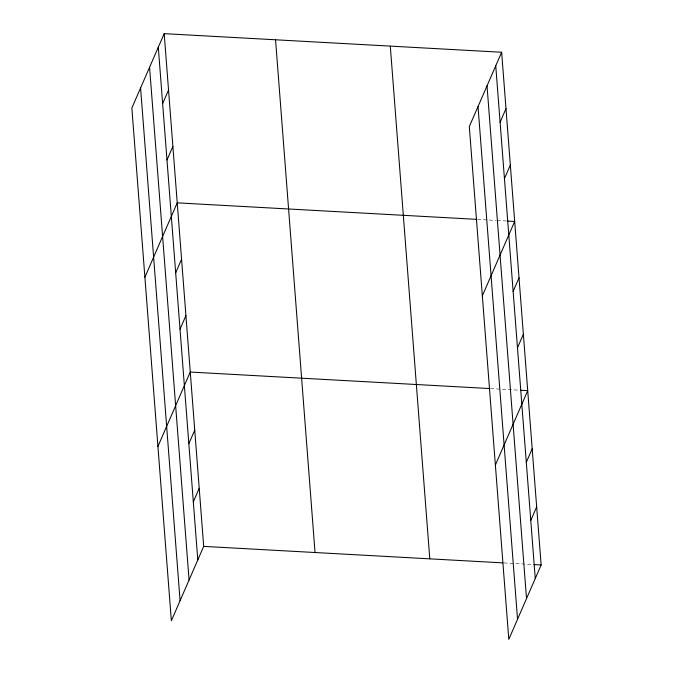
<?xml version="1.0" encoding="UTF-8"?>
<svg xmlns="http://www.w3.org/2000/svg" width="673" height="673" viewBox="0 0 673 673"><rect width="100%" height="100%" fill="white"/><g stroke="black" fill="none" stroke-linecap="round" stroke-linejoin="round"><path stroke-width="0.5" stroke-dasharray="3.37 2.52" d="M477.561 219.406L496.119 220.433M497.154 220.483L506.433 220.996M490.592 388.607L519.463 390.197M504.027 562.939L532.898 564.529"/><path stroke-width="1.01" d="M164.195 33.65L131.858 108.017L171.354 620.75L203.692 546.383L164.195 33.65L501.646 52.25L541.142 564.984L508.805 639.35L469.308 126.617L501.646 52.25M162.639 103.608L168.536 90.047M166.988 160.006L172.877 146.453M144.888 277.217L177.226 202.851L476.526 219.348M175.678 272.809L181.567 259.256M180.019 329.206L185.916 315.654M157.928 446.418L190.257 372.051L489.565 388.548M188.844 443.717L194.741 430.165M193.319 501.831L199.216 488.27M500.098 122.208L505.987 108.656M504.439 178.606L510.336 165.053M482.348 295.817L514.677 221.451L507.459 221.055M513.129 291.409L519.026 277.856M517.478 347.806L523.367 334.254M495.378 465.018L527.716 390.651L520.498 390.256M526.294 462.317L532.192 448.765M530.77 520.431L536.667 506.87M203.692 546.383L502.992 562.88M533.925 564.588L541.142 564.984M495.749 65.803L535.254 578.536M487.025 85.875L526.522 598.608M478.032 106.553L517.537 619.286M390.29 46.109L429.786 558.842M275.551 39.791L315.048 552.525M158.298 47.203L197.795 559.936M149.574 67.275L189.071 580.008M140.581 87.953L180.078 600.678"/></g></svg>
